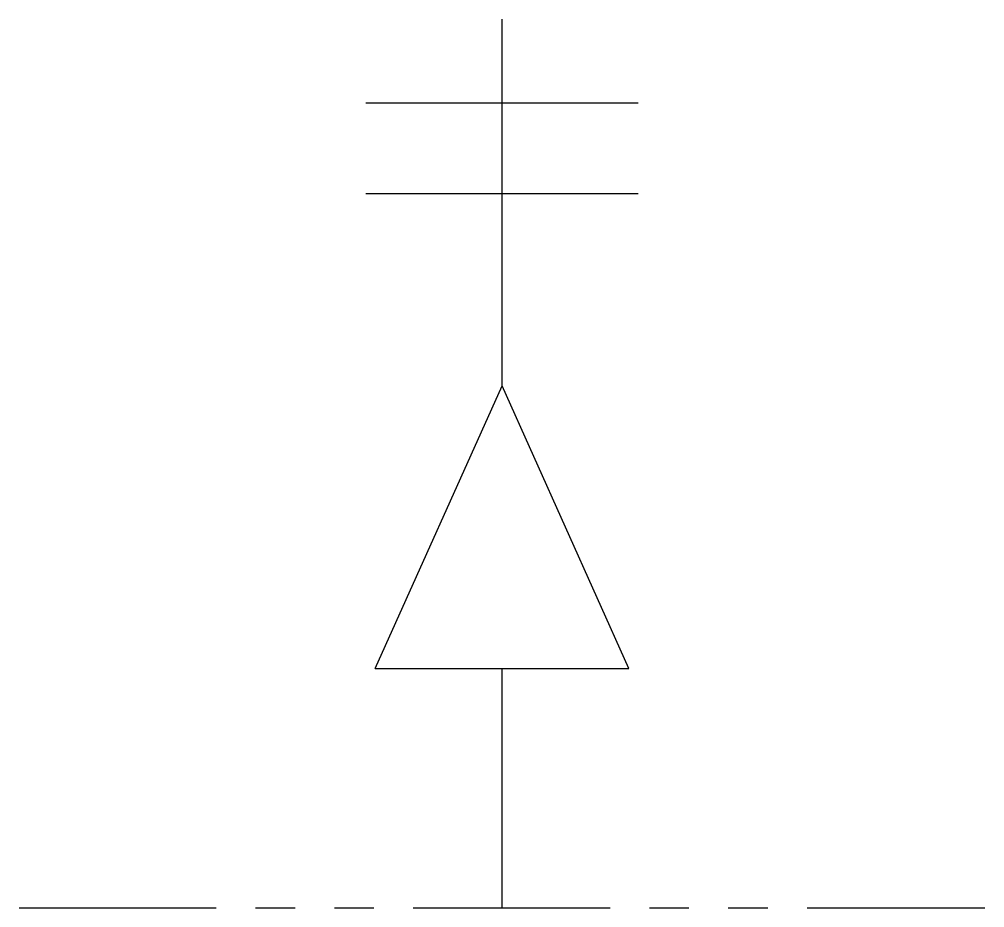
# Model space of a CAD drawing. Extents: x -20768.1 to -20752.7, y -11800.3 to -11786.2.
import ezdxf

# ---------------------------------------------------------------- set-up
doc = ezdxf.new("R2010")
doc.units = 0
doc.header["$MEASUREMENT"] = 0
doc.linetypes.add('PHANTOM2', pattern=[1.25, 0.625, -0.125, 0.125, -0.125, 0.125, -0.125])
doc.layers.get('0').update_dxf_attribs({"color": 3, "linetype": 'CONTINUOUS'})

msp = doc.modelspace()

# ---------------------------------------------------------------- linework, layer by layer
at = {"color": 2}
for p, q in [((-20760.401, -11791.997), (-20760.401, -11786.184)), ((-20762.56, -11787.507), (-20758.242, -11787.507)), ((-20762.56, -11788.948), (-20758.242, -11788.948)), ((-20762.414, -11796.483), (-20760.401, -11791.997)), ((-20758.389, -11796.483), (-20760.401, -11791.997)), ((-20762.414, -11796.483), (-20758.389, -11796.483)), ((-20760.401, -11800.278), (-20760.401, -11796.483))]:
    msp.add_line(p, q, dxfattribs=at)
at = {"color": 1, "linetype": 'PHANTOM2', "ltscale": 5}
msp.add_line((-20768.06, -11800.278), (-20752.742, -11800.278), dxfattribs=at)

doc.saveas('drawing.dxf')
